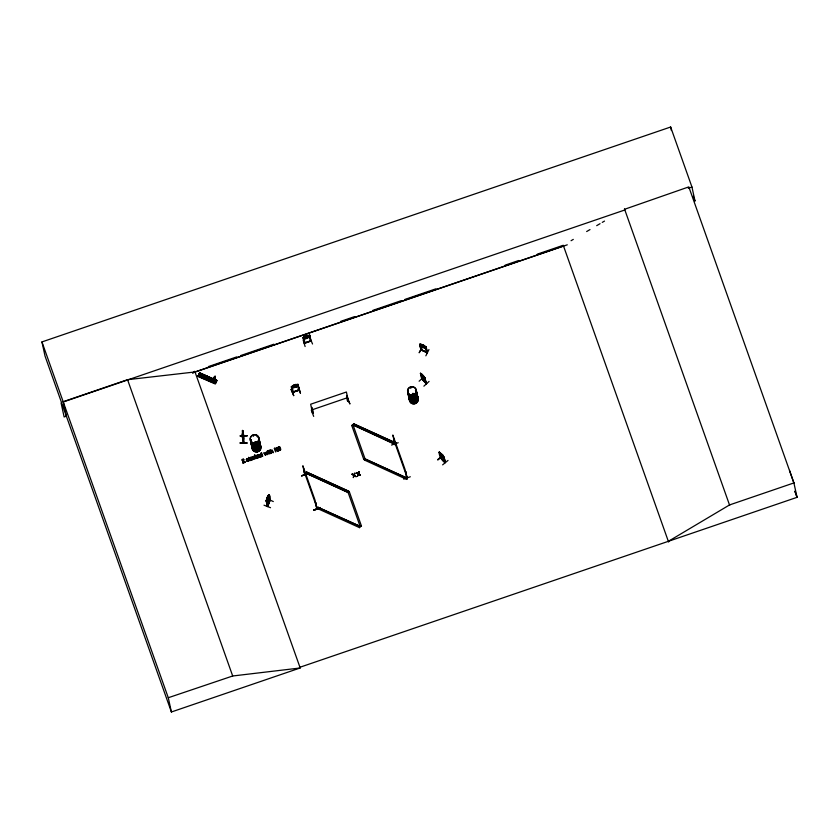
<?xml version="1.0" encoding="UTF-8"?>
<svg xmlns="http://www.w3.org/2000/svg" width="839" height="839" viewBox="0 0 839 839"><rect width="100%" height="100%" fill="white"/><g stroke="black" fill="none" stroke-linecap="round" stroke-linejoin="round"><path stroke-width="1.26" d="M242.775 434.948L242.597 435.451L242.45 433.448M243.237 434.088L243.132 437.518L242.995 435.577C242.618 437.245 242.943 429.662 243.006 434.801L243.237 434.172M243.803 442.709L242.586 436.5L242.502 437.14L243.73 442.845L243.887 436.228L243.52 436.825L242.639 430.963M247.138 442.866L240.048 442.761M240.153 436.123L247.222 435.955M242.576 436.479C242.083 439.269 242.555 427.45 242.649 431.613M243.478 436.616L242.66 430.501M242.66 431.152L242.586 430.512M242.712 432.672L242.849 438.115L243.258 433.585M242.922 436.752L243.132 432.211M243.404 434.256L243.446 442.835L243.771 442.184M243.52 435.881L243.31 437.297L243.048 432.211M215.046 381.326L215.833 381.818M267.19 500.065L268.449 497.118L268.113 498.88L268.774 498.397L267.484 501.386L267.798 499.614L267.148 500.264M205.083 377.665L205.251 377.057M243.509 460.957L243.604 460.171M253.063 435.63L253.315 435.829M255.014 442.184L255.182 441.555M256.105 441.744L255.392 442.279M255.381 442.499L256.189 441.597M410.827 387.859L410.732 387.408M412.316 394.015L412.715 394.278M413.291 393.543L412.662 394.246L413.134 393.323M412.389 394.152L413.218 394.582L413.627 393.89M252.759 457.601L252.843 456.993M305.228 475.105L304.987 474.496M304.756 474.57L302.848 465.771L314.887 499.708L316.89 508.843L315.433 502.561L315.863 503.054M406.6 477.538L405.646 471.717L407.135 477.968L404.88 468.949L392.83 435.011L395.043 444.722L395.861 442.94L353.639 423.737L353.02 424.933L394.875 444.408M242.87 435.766L242.744 436.72L242.419 434.057L242.502 437.224M243.488 437.738L243.352 438.692L243.027 436.028L243.111 439.196L242.953 436.028M421.66 378.829L426.579 383.717L424.691 377.844M426.495 383.633L421.954 378.672M440.506 457.895C447.072 466.662 446.327 461.597 442.205 454.57M440.842 457.695C437.601 445.645 439.196 456.605 444.135 457.947M443.684 456.458L444.733 462.352L443.485 456.699M242.691 438.115L242.775 431.309L242.943 434.476M242.964 439.017L243.216 435.357M243.268 437.654L242.964 438.933M215.067 376.365L215.382 380.424L214.365 382.469L213.242 380.298M293.388 392.316L292.014 386.443L291.416 386.653L292.654 392.537M312.454 412.893L313.314 413.061L312.569 413.323L310.661 404.23L346.402 392.012L348.426 401.115M347.692 400.78L348.29 400.602L347.807 401.094M280.74 449.117L280.646 449.851M310.346 341.043L310.965 340.634M215.025 380.937L215.193 381.462M268.711 495.377L268.899 494.748C274.007 498.072 262.188 515.943 269.885 500.034M266.162 500.977L268.679 494.664L269.613 500.673M248.648 460.747L248.617 460.129M268.123 499.163L267.872 497.684M242.974 435.84L242.723 434.34M352.097 474.129L353.806 475.545L352.097 474.129L353.974 475.094L354.845 473.186L354.352 475.335L356.072 476.657L354.352 475.335M356.439 472.64L358.159 474.066L356.439 472.64L358.316 473.605L359.197 471.696L358.714 471.99M266.498 501.932L268.155 496.814L266.424 501.9L268.48 498.576L269.13 495.555M360.392 475.063C355.484 472 362.123 475.283 359.879 475.356L358.515 474.192L357.603 476.007M268.669 496.478L266.865 500.589L266.886 497.988L267.893 495.891M268.868 497.37L267.054 501.481L267.242 498.932M356.04 476.542L354.163 475.682L353.282 477.611L353.785 475.43M357.624 476.133L358.127 473.941M358.704 473.846L359.197 471.696M250.924 459.248L251.931 458.335L250.955 459.426M213.221 379.648L214.291 377.015M214.239 382.416L215.256 380.361L215.004 376.742M267.148 506.431L266.225 500.243L267.714 506.064M243.583 460.475L243.037 461.995M260.069 454.518L260.027 455.43M260.027 454.885L260.1 454.644A1.101 1.049 -12.3 0 1 260.541 454.119A1.279 1.217 -12.3 0 1 261.474 453.962L261.443 453.847A1.279 1.217 -12.3 0 0 260.51 454.004M213.473 378.924L199.661 372.852L197.91 376.417L215.203 383.947L216.735 380.833M199.598 375.83L215.696 382.951L198.245 375.746M199.158 373.858L216.63 381.032L199.357 373.47M213.274 379.312L199.514 373.009L213.442 378.987M216.798 380.57C212.12 379.029 218.077 379.396 216.399 381.493L200.269 374.435M215.99 381.703L215.959 380.885L215.623 382.437M257.458 455.776L257.636 455.189M252.791 457.339L252.969 456.783M264.012 505.193L270.515 507.7M441.209 458.188L439.5 452.053L440.978 458.146M280.257 449.389L278.38 449.924M299.208 390.292L299.187 389.757L292.57 392.316L299.334 390.25L297.96 384.367L297.352 384.577L298.757 390.481L298.59 389.925M299.166 390.083L292.706 392.327M312.517 412.872L313.125 412.662M312.611 412.987L313.272 412.861M347.703 401.042L348.332 400.874L347.65 400.864M198.004 376.166L215.413 383.517L198.151 375.924M199.221 373.68L216.514 381.189M199.651 372.873L213.337 379.134M304.379 342.815L310.986 340.812L304.505 343.172M304.442 343.057L304.851 342.658M311.007 341.116L304.421 343.382L303.152 337.467L303.886 337.467L303.225 337.687M278.307 447.554L278.265 448.12M250.462 459.122L250.693 458.587M267.526 506.504L266.508 500.285M266.697 502.823L268.742 499.499L269.466 496.51M267.494 506.494L270.127 500.285M273.304 501.544L268.019 499.111M254.92 454.853L255.675 457.024L256.881 455.294L256.346 455.598M248.627 460.632L248.575 460.894A1.07 1.017 -12.3 0 1 248.124 461.293C245.03 461.366 248.68 461.24 248.019 460.15M243.279 461.335L242.901 463.023L245.082 462.279L242.901 463.023M201.287 373.785L199.745 376.784M207.516 376.512L205.975 379.522M214.532 380.833L213.62 382.574M216.714 380.203L216.661 380.738L214.91 379.973M246.855 459.73L246.96 459.048L248.092 459.069M247.295 459.835L246.844 459.29M255.916 457.087L257.951 457.884L256.189 456.836L256.881 455.294M243.813 461.177L243.205 462.488L244.946 461.89L243.205 462.488M253.347 457.003L253.336 458.052M253.294 457.276L254.479 456.825M305.868 473.332L306.445 471.969L348.678 491.161L348.101 492.535L305.836 473.154L348.07 492.357L349.37 491.906L361.452 526.022L360.151 526.462L317.918 507.27L360.109 526.284L361.452 526.022M353.639 423.737L353.062 425.1L351.761 425.551L353.02 424.933L395.253 444.125L395.861 442.94M317.876 507.092L317.31 508.455L359.543 527.658L360.109 526.284L359.543 527.658M420.297 344.588L421.671 350.335L420.549 344.42C417.874 344.472 422.646 352.002 421.304 349.769M420.549 344.42L419.867 344.368M421.702 344.493L419.773 344.326L421.702 344.493L421 345.574L425.142 347.461L423.842 345.364L421.66 344.462M422.625 346.706L419.164 352.779L422.311 346.654M423.097 345.238L422.405 344.923L421.986 345.773L424.062 346.717L423.139 345.165M426.306 348.185C423.884 349.391 416.637 342.448 422.311 347.063M364.462 460.055L365.07 458.86L407.334 478.23L406.726 479.426L364.462 460.055C366.905 458.021 361.703 460.034 365.112 459.038L407.334 478.23M349.37 491.906L348.101 492.535L348.678 491.161M426.118 347.283L423.81 345.374L426.181 346.979L425.509 347.021M420.989 349.821L427.303 352.831L426.757 352.107M426.778 352.632L425.855 347.849M425.845 355.82L428.96 349.58M407.303 478.062L406.726 479.426M294.237 385.185L293.776 386.59L294.562 386.695L295.968 385.825L294.971 384.933M243.184 462.373L243.478 461.828M257.542 455.525L259.167 454.874M215.403 383.549L215.371 383.339M304.767 474.717L305.029 475.419L303.823 469.116L303.802 469.777M305.312 475.377L303.823 469.116M395.263 444.544L395.012 443.936M262.303 456.269L261.128 456.783L260.352 456.175M271.07 450.595L271.605 450.186M205.156 377.288L206.006 376.858M252.424 459.772L250.777 459.908M410.596 388.027L411.079 387.807M261.191 456.206C263.163 455.084 260.929 457.307 260.541 455.472M214.417 376.533L215.193 376.428M251.931 458.335L252.203 459.153L251.354 459.615M252.203 459.153L251.176 459.594M257.94 455.598L258.538 455.053L259.303 455.692L257.898 456.175L259.303 455.692M271.322 450.826L271.301 453.322L270.032 449.694L270.955 450.921M280.163 449.62L279.628 449.977M215.717 382.899L215.476 383.381L199.357 376.323M215.602 383.066L198.308 375.494M262.083 456.206L261.107 456.657M267.547 500.642L266.529 501.869M394.739 443.81L395.012 444.66M395.274 444.639L393.575 438.44L394.015 438.933M252.99 456.909L254.06 456.259L254.657 456.867M259.859 456.521L258.8 457.056M242.146 460.097L243.247 459.646M310.346 340.812L310.514 341.337L310.336 340.781M280.478 449.924L278.548 450.491L279.146 450.616M213.567 380.182L213.022 379.973M420.402 373.428L421.084 373.67L422.363 379.364M421.084 373.67C418.986 372.925 423.129 374.204 421.178 374.236L423.517 377.602L424.419 378.137L423.391 375.736L425.111 378.326M421.734 379.113L420.475 373.386L420.654 374.257M421.797 374.068L423.391 375.736M422.3 374.813C425.446 377.791 421.451 376.868 422.353 374.76M420.601 374.204L422.342 376.805L425.31 379.113M424.335 376.522L419.122 381.21M425.3 379.228L424.576 377.728L425.813 383.255M423.884 386.171L429.075 381.409M440.16 453.731L443.254 456.972L442.143 454.612L439.196 452.179M441.136 453.637C440.003 454.633 444.009 457.412 441.702 454.13M441.157 455.629L442.782 457.203M442.143 454.612L439.248 452.242M442.111 455.923L437.696 459.751L442.971 455.147M437.895 459.877L443.181 455.357M445.163 462.551L444.114 456.898M448.005 460.433L442.635 464.858M267.819 499.845L267.568 498.366M255.35 441.713L256.084 441.933M257.112 446.778L256.346 446.935M293.43 385.248L292.738 387.261L294.321 387.272L297.111 385.72L295.685 384.556L298.107 384.556L291.416 386.999L295.685 384.451L293.43 385.248L291.395 386.926L291.584 387.817L296.293 387.199L298.306 385.447M260.006 457.087L259.985 456.374L259.209 457.108M250.137 460.611L250.442 459.866L249.54 459.877M270.672 453.144L269.508 453.291L268.899 451.581M271.249 450.533L272.172 450.27M242.167 459.384L241.999 460.254L243.436 459.782M248.124 460.684L246.928 460.926M260.782 454.339L260.74 455.965M253.472 457.003L254.269 456.794M250.253 458.104L250.976 457.664M257.835 455.116L258.968 454.801M253.168 456.72L254.469 456.269M258.213 455.168L257.898 456.175M280.31 450.092L279.439 450.459M259.796 457.108L257.804 457.035M252.161 457.685C251.836 456.343 248.921 458.534 250.84 457.286M293.272 392.358L293.178 391.823M571.055 240.709L573.289 239.398M586.66 231.543L590.006 229.582M596.697 225.66L600.042 223.688M602.266 222.387L604.5 221.077M668.347 541.333L729.552 504.931L793.914 482.928L688.819 186.887L624.562 209.299M311.07 341.127L309.717 335.222L309.109 335.432L310.493 341.305M250.934 458.545L251.721 457.779L250.651 457.947M270.64 453.018L269.885 452.924M291.102 389.369L293.671 395.62M311.29 410.061L313.681 416.385M253.105 435.787L253.63 435.944M271.5 450.826L272.046 450.732M412.62 393.428L413.417 393.931M305.113 346.538L303.152 339.973M279.691 447.302L278.506 447.365L278.37 448.309M246.991 459.164L247.872 459.017M251.868 459.877L251.071 460.045M254.616 458.524L253.756 458.555M421.147 350.073L427.156 352.663M426.181 346.979L427.366 352.862L426.065 347.189L425.425 346.979M251.207 458.388L251.815 457.989M250.347 460.391L249.047 459.94M242.429 459.363L243.698 459.342M278.401 447.072L279.513 446.82M259.576 457.245L258.213 457.349M297.352 384.577L297.96 384.367M291.657 387.786L298.233 385.468M291.615 387.891L296.293 387.199M291.091 389.38L293.765 395.599M298.506 386.779L300.446 393.271L298.516 386.789M292.601 392.086L299.051 389.757M312.014 407.439C310.64 406.391 313.933 411.33 313.251 413.092M346.549 395.651C347.189 393.89 346.507 400.224 347.703 401.315M347.231 397.655L349.926 403.989L347.346 397.728M313.146 412.809L312.632 413.113M305.05 474.759L301.568 475.902L308.217 473.416M306.109 474.318L308.123 473.217L301.537 475.797M391.53 445.069L398.221 442.73M317.111 508.665L316.723 508.528M320.467 507.952L313.786 510.301L320.32 507.522M403.632 479.1L410.313 476.762M66.396 416.186L64.131 416.962L61.079 402.972M194.763 371.247L300.194 667.959L171.397 711.986L45.023 356.04L41.95 341.924L670.644 127.014L691.955 187.034L695.028 201.15L693.287 196.242M793.914 482.928L797.05 497.328L299.859 667.288L300.1 667.991L232.697 675.993L127.549 379.689L63.198 401.692L66.333 416.06M63.261 401.954L624.803 209.991M688.295 188.293L691.955 187.034M208.366 366.601L236.808 356.879M240.52 355.61L273.902 344.2M340.676 321.368L354.278 316.723M372.831 310.378L401.273 300.656M404.975 299.397L435.892 288.826M505.141 265.155L518.743 260.499M537.285 254.165L563.252 245.282L668.589 542.025M563.504 245.984L192.54 372.789L195.015 371.95L127.549 379.689M192.708 372.862L567.279 244.82M309.161 335.652L309.717 335.222M305.763 338.736L310.094 336.376L309.874 335.411L305.176 336.051L304.473 338.065L306.067 338.086L308.867 336.554L307.441 335.38L309.906 335.474M305.784 338.809L303.33 338.61L307.986 337.949M309.927 337.771L312.538 344M311.898 409.872L347.629 397.655M261.527 452.724L262.775 456.238M267.337 450.879L267.819 450.585L267.494 451.319M275.045 448.267L274.374 448.498L275.024 448.152L277.384 450.323M276.88 447.512L278.097 450.994L274.982 448.813M248.9 458.146L249.697 457.748L248.9 458.146L248.617 457.307L248.449 458.304M268.543 450.616L268.501 451.445L268.973 450.354L269.256 451.193L270.053 450.795L269.256 451.193M267.463 451.204L267.819 450.585M279.901 447.26L279.481 446.694L278.202 447.197A1.196 1.133 -12.3 0 0 277.793 447.732M264.243 452.777L264.243 452.777C266.435 458.262 264.379 448.603 267.075 454.13L266.792 451.906M267.651 451.613L269.015 454.098L268.092 451.466M248.554 458.534L249.068 460.055M248.994 458.388C251.155 457.832 247.536 458.43 249.445 459.699M269.35 451.424C271.521 450.816 268.008 451.56 269.801 452.745M259.849 455.871L258.013 456.5L259.744 455.525M257.951 457.884L257.363 458.084M265.376 455.346L263.771 452.934M255.748 458.639L254.479 455.011M265.785 455.21L265.711 452.924L267.494 454.623L267.242 451.749M272.937 452.756L272.402 451.204M275.57 451.864L274.353 448.383M352.118 474.245L352.663 474.056M354.876 473.301L354.341 473.364M356.47 472.756L357.005 472.577M171.397 711.986L168.282 697.733L232.697 675.993M267.421 505.896L266.225 500.243M254.553 458.985L254.049 459.195A1.091 1.038 -12.3 0 1 253.357 458.943L252.979 458.398M440.643 457.433C453.07 469.683 436.92 457.056 439.5 452.053M260.96 454.381L261.569 454.203L262.114 455.776M205.513 378.221L206.111 378.242M268.522 495.807L267.882 495.943L269.004 494.685L269.434 496.573L267.809 501.628M268.721 496.698L267.599 496.761M249.833 460.129L250.442 459.866M304.494 343.35L303.152 337.467M247.337 461.377L248.103 461.177A1.07 1.017 -12.3 0 0 248.554 460.779M440.024 453.06L440.601 452.987M278.905 448.844L279.628 448.896M279.303 448.928L278.212 448.75M422.143 379.322L420.664 373.229M426.254 383.664L421.66 378.924M279.345 450.05L278.695 450.019M247.893 460.233L246.435 459.919M247.075 459.72L248.512 460.013M240.153 435.756L247.232 435.682M240.069 443.233L247.138 443.149M248.113 459.059L247.044 458.587L246.309 459.646M247.788 459.657L248.68 460.58M426.275 348.08L422.279 347.073M295.685 384.556L298.139 384.619M246.844 460.171L248.134 460.338M270.148 453.71L269.487 453.175M249.791 460.674L249.131 460.129M279.377 447.145L279.932 447.376M278.569 448.959L277.719 447.816M243.31 459.069L243.96 459.625M278.485 448.309L280.572 448.75M258.643 457.15L258.076 456.584M269.099 495.618L267.253 499.268L267.232 497.422M280.352 448.561L278.338 448.194M251.71 457.203L252.256 457.895M421.807 349.947L427.366 352.411M353.67 423.915L395.903 443.107M348.709 491.339L306.445 471.969M260.919 456.731L260.205 455.934M423.894 378.42L425.363 379.176M257.919 457.769L256.189 456.836M206.195 376.858L206.646 377.519M249.76 460.223L249.424 459.583M272.308 450.218L273.388 452.609M356.984 472.451L358.316 473.605M352.632 473.941L353.974 475.094M243.813 436.091L242.586 430.417M243.415 442.552L242.261 436.532M395.054 443.946L393.806 438.357M258.024 457.339L257.646 456.794M258.339 456.993L257.982 456.385M422.321 376.805L423.915 378.473M250.683 459.908L250.421 459.237M215.193 376.176L213.63 378.022L213.232 380.392M406.863 477.171L407.146 477.915M405.646 471.717L405.856 472.294L405.415 471.801M406.558 477.328L406.758 477.978M292.014 386.443L291.416 386.653M794.858 491.161L797.05 497.328L795.015 491.465M624.468 208.88L729.647 505.34M394.057 440.653L406.107 474.591M353.02 424.933L365.112 459.038M351.719 425.373L363.801 459.478M348.07 492.357L360.151 526.462M304.075 471.413L316.114 505.351M278.349 449.935L278.569 450.606M276.44 447.669L277.415 450.449M274.961 448.697L276.01 451.707M268.931 451.697L269.424 453.091M261.055 452.756L261.474 453.962M255.79 457.307L256.189 458.482M255.287 458.629L255.098 458.167M252.235 457.779L252.875 459.615M250.074 457.685L250.253 458.23M41.95 341.924L168.282 697.733M789.52 470.438L793.998 483.337M260.111 455.755L259.975 455.032M246.351 459.814L247.925 458.493M670.644 127.014L671.41 130.538M425.436 346.927L426.757 352.674M419.972 344.158L421.126 350.104M424.859 377.613L426.338 383.863M303.76 337.257L305.018 343.214M313.031 412.62L313.199 413.176M298.107 384.556L298.254 385.531M315.663 502.477L316.89 508.119M278.097 450.994L277.573 451.172M268.679 494.664L269.843 500.359M268.428 495.23L269.623 500.935M243.195 432.389L243.625 436.448M242.335 430.512L243.53 436.228M205.765 375.746L204.223 378.756M243.331 435.074L243.394 436.175M242.723 433.113L242.985 435.105M242.796 432.284L243.09 435.179M416.763 392.558A4.415 4.195 -12.3 0 1 412.872 398.179A4.415 4.195 -12.3 0 1 408.278 393.239M415.504 390.764A4.415 4.195 -12.3 0 1 416.259 391.582M416.532 392.904A4.405 4.195 -12.3 0 1 413.721 399.406A4.405 4.195 -12.3 0 1 408.572 394.55M416.511 392.799A4.405 4.195 -12.3 0 1 413.7 399.301A4.405 4.195 -12.3 0 1 408.551 394.456M415.861 389.757A4.415 4.195 -12.3 0 1 412.473 396.354A4.415 4.195 -12.3 0 1 408.247 390.376M416.71 392.295A4.415 4.205 -12.3 0 1 412.809 397.927A4.415 4.205 -12.3 0 1 408.215 392.977M415.452 390.502A4.415 4.205 -12.3 0 1 416.207 391.31M415.924 390.02A4.415 4.205 -12.3 0 1 412.526 396.627A4.415 4.205 -12.3 0 1 408.299 390.628M417.224 396.018A4.415 4.195 -12.3 0 1 414.414 402.531A4.415 4.195 -12.3 0 1 409.243 397.676M416.49 395.064A4.478 4.268 -12.3 0 1 414.969 402.353A4.478 4.268 -12.3 0 1 409.159 397.571M417.497 397.329A4.405 4.195 -12.3 0 1 414.12 403.916A4.405 4.195 -12.3 0 1 409.904 397.938M417.476 397.235A4.405 4.195 -12.3 0 1 414.099 403.821A4.405 4.195 -12.3 0 1 409.893 397.843M416.564 393.03A4.405 4.195 -12.3 0 1 413.753 399.532A4.405 4.195 -12.3 0 1 408.603 394.687M416.889 394.456A4.415 4.205 -12.3 0 1 413.501 401.063A4.415 4.205 -12.3 0 1 409.264 395.064M416.417 394.938A4.415 4.205 -12.3 0 1 415.441 401.912A4.415 4.205 -12.3 0 1 409.096 398.515M416.48 394.98A4.478 4.268 -12.3 0 1 415.494 402.049A4.478 4.268 -12.3 0 1 409.054 398.609M416.826 394.204A4.415 4.195 -12.3 0 1 413.438 400.801A4.415 4.195 -12.3 0 1 409.222 394.812M258.926 439.584A4.415 4.195 -12.3 0 1 255.538 446.18A4.415 4.195 -12.3 0 1 251.322 440.192M258.454 440.003A4.426 4.216 -12.3 0 1 256.944 447.208A4.426 4.216 -12.3 0 1 251.207 442.489M256.818 436.353A4.415 4.195 -12.3 0 1 258.968 441.618A4.415 4.195 -12.3 0 1 253.63 444.23A4.415 4.195 -12.3 0 1 250.557 439.426M258.873 439.321A4.415 4.205 -12.3 0 1 255.486 445.929A4.415 4.205 -12.3 0 1 251.26 439.93M258.601 438.021A4.415 4.205 -12.3 0 1 255.78 444.555A4.415 4.205 -12.3 0 1 250.599 439.678M259.891 444.02A4.415 4.195 -12.3 0 1 256.514 450.616A4.415 4.195 -12.3 0 1 252.287 444.628M259.44 444.502A4.426 4.216 -12.3 0 1 260.195 445.32A4.426 4.216 -12.3 0 0 259.429 444.45M258.485 440.129A4.426 4.216 -12.3 0 1 256.975 447.323A4.426 4.216 -12.3 0 1 251.228 442.604M259.566 442.457A4.415 4.205 -12.3 0 1 256.744 448.991A4.415 4.205 -12.3 0 1 251.564 444.114M259.849 443.758A4.415 4.205 -12.3 0 1 256.451 450.365A4.415 4.205 -12.3 0 1 252.224 444.366A4.478 4.268 -12.3 0 0 256.472 450.512A4.478 4.268 -12.3 0 0 259.922 443.81M259.503 442.205A4.415 4.195 -12.3 0 1 256.682 448.718A4.415 4.195 -12.3 0 1 251.522 443.862M243.53 438.671L243.31 440.087L243.604 438.671M202.44 374.215L200.93 377.372L202.461 374.288M204.192 374.991L202.681 378.137L204.192 374.991M305.994 335.999L305.532 337.404L307.724 336.649L305.994 335.999M305.218 336.061L303.131 337.708L305.239 336.135M320.33 507.532L313.681 510.007L320.362 507.658M409.956 394.655A4.405 4.195 -12.3 0 0 416.291 390.513A4.405 4.195 -12.3 0 0 409.474 387.408A4.405 4.195 -12.3 0 0 409.956 394.655M409.988 394.791A4.405 4.195 -12.3 0 0 416.322 390.638A4.405 4.195 -12.3 0 0 409.505 387.545A4.405 4.195 -12.3 0 0 409.988 394.791M252.623 442.688A4.426 4.216 -12.3 0 0 258.989 438.514A4.426 4.216 -12.3 0 0 252.14 435.399A4.426 4.216 -12.3 0 0 252.623 442.688A4.426 4.216 -12.3 0 0 258.999 438.556A4.426 4.216 -12.3 0 0 252.151 435.441A4.426 4.216 -12.3 0 0 252.633 442.73M257.363 451.854A4.426 4.216 -12.3 0 0 260.698 446.296A4.426 4.216 -12.3 0 1 257.353 451.802A4.426 4.216 -12.3 0 1 252.099 448.026A4.426 4.216 -12.3 0 0 257.363 451.854"/></g></svg>
